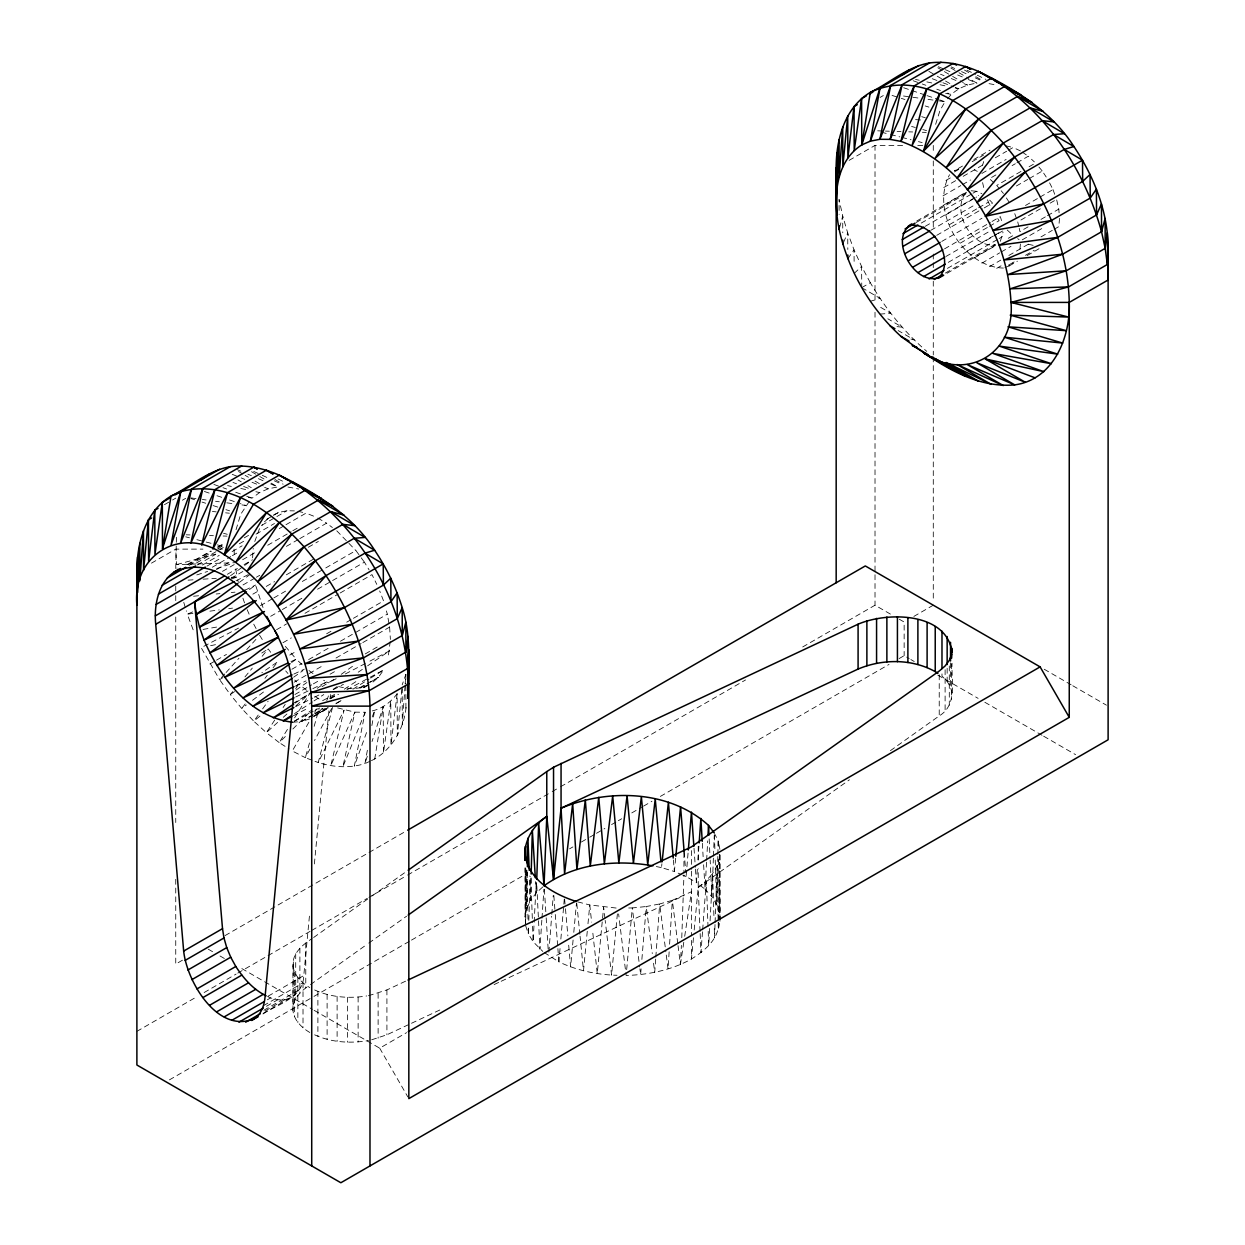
<?xml version="1.0" encoding="UTF-8"?>
<svg xmlns="http://www.w3.org/2000/svg" width="1245" height="1245" viewBox="0 0 1245 1245"><rect width="100%" height="100%" fill="white"/><g stroke="black" fill="none" stroke-linecap="round" stroke-linejoin="round"><path stroke-width="0.75" stroke-dasharray="5 3.75" d="M525.079 867.827L525.374 922.156M525.343 869.243L525.048 917.098L526.682 908.741L527.351 870.613M719.859 855.066L719.843 919.635M718.443 922.094C719.61 938.854 704.265 950.947 691.457 959.024C671.569 970.104 648.738 974.757 626.142 975.473L618.625 913.939M718.474 920.195L719.672 854.257M526.682 870.411L525.639 923.619L525.188 867.983M717.82 856.451L716.7 904.633L719.408 912.912L718.443 856.576M717.867 854.521L718.178 841.029L715.128 834.632M531.07 877.865L530.448 900.617L526.682 908.741L525.919 868.979M536.611 883.219L536.284 892.898L530.448 900.617L529.452 876.029M715.019 924.506L714.552 937.812L714.21 926.436M715.081 922.607L717.089 865.633L719.517 857.587L719.952 921.316L718.318 929.673L718.163 921.907M528.518 928.054L528.3 933.781L533.125 941.718L542.82 951.429M528.798 920.428L530.432 876.542M713.385 858.101L711.875 896.696L716.7 904.633L715.175 858.178M713.463 856.171L714.288 834.959M371.446 760.633C391.739 750.766 404.392 728.263 406.166 706.288M175.747 568.514L176.479 534.478M678.027 945.624L680.408 964.517L681.388 945.375M681.778 937.734L683.941 875.079M536.253 882.254L533.125 941.718L532.518 924.475M706.537 862.178L705.075 889.257L711.875 896.696L710.164 860.093M706.646 860.248L707.705 840.904M709.65 928.443L708.716 945.515L708.078 928.365M710.07 920.849L712.654 873.383L717.089 865.633L718.132 919.977M669.141 951.818L668.067 968.983L666.091 953.686M669.608 944.192L672.331 900.322L691.457 891.731L684.485 937.703M541.84 920.195L539.925 949.172L536.642 882.238M541.98 918.265L543.894 889.303M252.595 557.869L253.233 548.36M390.245 641.299L388.082 657.671M309.772 1032.478C301.71 1027.67 294.162 1020.402 292.949 1010.66L292.949 965.793C292.124 953.374 302.613 944.675 312.059 938.606M292.949 1010.66L293.369 959.693M697.324 869.29L696.422 882.487L705.075 889.257L703.596 864.357M697.978 859.875L699.021 844.795M890.408 750.657L939.228 715.906C957.747 704.794 951.242 680.922 952.051 663.289M405.03 685.979L402.291 724.372L402.182 686.726L397.295 735.421L397.124 693.761C390.385 702.927 380.379 710.024 368.925 711.502M405.17 684.065L405.854 674.463L402.182 684.843M655.679 959.055L654.714 972.345L653.251 961.062M655.819 957.156L659.679 903.963L672.331 900.322L677.794 943.741M702.507 931.82L700.966 952.643L700.157 933.454M702.662 929.922L706.32 880.697L712.654 873.383L713.992 918.857M548.874 952.16L551.644 916.289M551.8 914.39L553.247 895.513M641.097 968.859L640.63 974.524L639.914 968.828M641.875 959.413L646.248 906.531L659.679 903.963L665.842 951.771M695.473 869.166L696.422 882.487L686.104 876.542L688.158 851.907M560.032 948.565L558.896 961.887C577.011 970.477 597.024 974.819 617.038 975.271M560.857 939.041L564.281 899.061M1003.423 268.064C962.51 267.084 929.937 210.654 949.546 174.736M1019.951 249.047L1020.402 244.051M1059.542 218.295L1058.795 226.621L1053.939 229.422M626.671 969.684L632.304 907.932L646.248 906.531L652.287 953.545M573.089 940.006L570.615 966.883L568.56 943.648M573.789 932.318L576.435 903.512M262.991 1013.959C278.133 1003.89 303.329 997.914 303.78 975.582L309.632 913.986M314.378 863.937L329.178 708.016M330.096 698.383L330.454 694.539M617.38 913.908L611.575 975.162L605.179 920.382M693.465 937.734L691.457 959.024L691.457 937.874M694.196 929.984L698.227 887.389L698.227 868.699M587.266 931.307L583.5 970.82L580.061 936.209M587.982 923.774L589.772 904.959L576.606 901.598M675.662 858.194L674.385 871.531L681.077 874.395M673.389 859.984L674.385 871.531L661.5 867.609L661.904 863.765M397.124 693.761L390.977 744.992L390.774 701.075L383.413 752.929L383.227 706.646L372.022 741.538M1000.357 241.312L1003.034 232.13M680.408 964.517L684.19 939.617M374.698 759.154L383.227 706.646M367.368 750.284L364.956 763.574C348.678 768.803 330.89 767.153 315.001 761.364M371.866 725.586L374.636 710.381L372.006 717.587M236.036 529.716L240.674 514.341L249.545 501.035M935.633 124.329L939.944 110.618L945.002 101.701L939.601 99.88M337.644 707.923L354.872 712.156L365.127 712.233L354.296 766.157L367.415 730.177M254.774 541.513L259.302 529.172L262.384 524.783M839.597 227.664L842.709 216.054L839.083 199.465L839.114 214.389M309.491 742.923L305.336 757.676L313.398 760.742M314.16 726.333L319.342 707.891M982.601 165.118L983.706 161.554M367.306 756.229L364.956 763.574L369.827 761.364M326.797 700.624L329.334 693.294M293.369 1004.559C295.547 996.296 302.053 990.32 308.916 985.698M365.127 712.233L342.857 766.858L354.872 712.156L330.781 765.659L344.056 710.148L318.222 762.594L332.835 706.242L314.503 740.526M843.519 242.37L847.705 232.893L842.709 216.054L842.772 232.784M309.927 749.101L305.336 757.676L292.295 750.984L309.772 720.715M314.627 712.296L316.572 708.934M287.439 729.399L279.238 742.611L289.027 748.899M294.629 717.836L310.021 693.076L321.428 700.53M274.725 720.092L266.352 732.636L279.238 742.611L287.408 734.457M283.097 707.549L285.198 704.405M295.656 688.734L298.8 684.019L294.738 680.081M847.876 258.711L854.023 249.747L847.705 232.893L847.814 249.482M370.201 677.218L383.553 670.012L378.402 677.342L371.975 682.929M258.213 715.066L253.793 721.213L266.352 732.636L277.619 722.427M262.617 708.903L268.126 701.215M245.203 703.954L241.717 708.467L253.793 721.213L261.061 715.221M264.952 678.338L267.27 675.319M273.075 667.787L277.728 661.764L261.901 672.705M232.737 691.613L230.278 694.57L241.717 708.467L246.354 704.966M244.969 676.906L252.315 668.067M262.104 656.302L268.22 648.941L271.379 653.22M947.538 98.775C954.541 89.609 965.684 84.473 976.998 83.228L970.446 79.415M224.785 673.95L219.618 679.677L230.278 694.57L236.612 690.197M226.076 672.518L238.978 658.185M246.712 649.594L258.322 636.709M322.268 708.358L316.479 714.505L310.876 718.069M292.855 729.025L309.18 712.747M854.226 273.355L861.587 266.414L854.023 249.747L854.148 264.267M965.606 193.177C951.118 211.759 972.143 248.191 995.486 244.923M542.742 886.969L536.284 892.898L535.568 881.553M283.253 717.322L288.887 712.218M295.936 705.837L310.021 693.076M264.454 521.842L268.313 518.48M1004.902 267.519L1009.321 265.885L1014.146 261.87M700.079 931.54L698.227 887.389L706.32 880.697L708.016 926.451M295.905 686.415L298.8 684.019L308.62 691.94M252.517 700.312L264.843 690.991M249.482 589.57L255.536 585.025L263.8 609.894M239.398 582.364L250.167 574.381M248.3 497.455L252.081 498.109L259.614 492.538L268.22 488.803L277.728 486.951L271.177 483.138M291.548 662.573L296.232 659.165L303.266 665.733M230.558 575.704L243.086 566.599M244.642 565.463L252.47 559.783M293.602 677.249L302.955 670.588M313.647 937.485L370.356 897.131M371.928 896.011L406.586 871.344M310.487 984.577L367.197 944.224M368.769 943.103L406.586 916.211M698.227 887.389L849.448 779.79M322.035 686.664L334.905 678.805M341.255 674.308L355.51 664.176M295.968 690.103L306.892 682.525M333.115 689.325L337.815 686.119M358.218 672.207L366.077 666.869M367.633 665.795L389.607 650.824L367.477 662.387M295.221 703.067L307.764 694.632M317.179 688.298L326.579 681.964L329.972 683.334M329.987 698.554L336.352 694.383M344.32 689.185L358.653 679.832M294.551 713.587L312.417 701.947M314.036 700.888L323.778 694.539M222.871 677.622L219.618 679.677L201.176 647.711L238.511 628.118M261.73 653.049L268.22 648.941M294.287 721.213L312.277 709.883M330.267 698.554L336.804 694.43M352.911 689.185L369.034 679.085M370.652 678.089L383.553 670.012M313.024 714.537L301.477 721.555L292.653 722.24M314.674 713.525L322.922 708.514M327.886 707.658L316.479 714.505L328.244 707.814M360.474 688.096L368.629 683.209M370.247 682.229L378.402 677.342L356.288 689.559M314.471 716.015L327.793 708.187M164.465 504.661L170.939 500.926M172.557 499.992L175.794 498.124M182.424 500.21L185.661 498.327M880.075 97.421L883.312 95.554M151.47 563.145L175.747 549.123L202.935 549.123M849.121 160.356L875.017 145.4L904.15 145.4M187.155 564.592L210.592 551.053M217.299 547.193L223.991 543.318M188.011 564.716L211.448 551.193M218.155 547.318L224.847 543.458M266.71 519.289L271.737 516.379M273.402 515.414L278.429 512.52L286.941 510.73L294.38 510.886M189.1 565.354L210.872 552.78M217.564 548.921L224.256 545.045M196.523 562.942L218.295 550.368M219.96 549.403L223.322 547.473M261.824 525.234L275.223 517.5M276.904 516.535L286.941 510.73M197.348 564.95L215.758 554.305M244.222 537.871L249.249 534.976M202.468 565.059L219.213 555.394M239.305 543.8L245.996 539.925M256.05 534.136L274.46 523.491M206.966 566.117L222.046 557.418M232.084 551.613L242.137 545.808M212.304 567.238L230.73 556.608M232.41 555.644L239.102 551.768M279.285 528.58L284.311 525.67M285.992 524.705L306.083 513.111L316.277 517.22M216.397 569.619L229.796 561.9M222.497 571.362L234.216 564.592M242.588 559.752L255.988 552.017M267.706 545.248L291.159 531.724M292.824 530.744L299.531 526.884M227.353 574.287L237.406 568.483M244.098 564.607L250.79 560.748M231.134 578.271L242.853 571.502M286.397 546.368L298.115 539.599M299.78 538.634L326.579 523.165L332.399 527.538M962.478 166.052L954.37 170.721L960.268 168.542M973.808 159.5L989.993 150.163M954.401 171.919L960.875 168.184M972.205 161.648L983.534 155.111M242.993 584.963L254.711 578.194M256.392 577.229L259.738 575.299M308.309 547.255L318.346 541.451M945.951 180.416L950.807 177.615M943.741 187.544L956.689 180.074M963.163 176.339L983.986 164.324M995.315 157.773L1006.645 151.236M1008.263 150.303L1013.119 147.501L1020.698 151.018M252.844 594.161L259.536 590.286M266.243 586.426L274.616 581.586M286.334 574.817L314.798 558.382M942.994 195.87L960.798 185.598M962.416 184.649L970.524 179.98M981.854 173.444L1006.131 159.422M943.741 205.051L964.782 192.897M995.907 174.938L989.433 178.673L994.288 183.186M1012.092 165.601L1015.329 163.733M1016.947 162.799L1028.277 156.248L1034.346 161.881M916.787 220.972L966.743 192.135M916.227 222.482L966.167 193.644M921.253 223.073L971.318 194.158M972.983 193.193L976.313 191.279L981.854 193.629M260.454 605.646L272.173 598.876M273.853 597.911L285.572 591.142M302.317 581.477L324.089 568.903M325.77 567.938L355.899 550.539L360.163 556.344M925.237 226.31L978.523 195.543M945.951 214.747L976.718 196.99M1020.993 171.421L996.716 185.443L1000.077 189.458M1029.086 166.752L1033.941 163.951M930.778 230.341L974.057 205.347M270.647 616.306L280.701 610.501M282.366 609.536L304.138 596.962M317.537 589.227L330.921 581.493M332.602 580.528L364.411 562.164L369.142 569.945M949.546 224.567L977.06 208.693M978.679 207.744L988.39 202.141L987.192 198.873M1016.387 185.987L1027.716 179.451M1029.335 178.517L1042.283 171.032L1046.205 177.023M936.707 235.336L982.538 208.864M984.204 207.915L992.53 203.106L988.67 199.029M209.876 663.99L214.856 661.126M216.505 660.161L226.465 654.419M861.773 287.626L870.302 282.708C885.335 308.386 904.103 331.995 926.778 351.355M941.765 241.437L981.978 218.233M276.53 629.721L286.568 623.916M304.994 613.287L338.484 593.958M340.165 592.994L371.975 574.614L376.799 584.372M944.519 248.875L990.366 222.419M992.032 221.454L1000.357 216.646L1001.945 222.03M960.268 243.133L987.783 227.244M989.401 226.31L999.112 220.707L996.171 216.225M1025.475 205.487L1038.423 198.002M1040.042 197.068L1052.99 189.598L1048.165 180.011M945.873 256.517L989.168 231.523M282.957 642.731L291.33 637.907M966.976 251.163L992.887 236.208M994.506 235.274L1000.98 231.539M1040.4 208.771L1017.741 221.859L1018.846 226.699M1050.111 203.168L1054.966 200.367M948.27 262.353L996.56 234.48M998.225 233.515L1003.221 230.636M947.414 268.391L997.494 239.491M999.159 238.526L1002.49 236.597M945.406 273.044L995.362 244.207M947.009 273.309L995.284 245.436M974.275 257.917L995.315 245.779M1008.263 238.293L1013.119 235.492L1007.049 229.858M1028.043 226.87L1019.951 231.539L1019.219 228.317M1040.991 219.4L1045.847 216.599M1047.465 215.665L1058.795 209.113L1056.585 199.433M289.774 655.057L296.481 651.182M326.626 633.783L331.637 630.888M346.717 622.189L351.744 619.279M353.409 618.314L383.553 600.915L379.694 590.955M981.854 263.162L999.657 252.875M1001.276 251.941L1010.987 246.339M1041.738 228.582L1020.698 240.736L1017.663 238.635M291.875 669.265L301.912 663.476M308.62 659.601L330.392 647.042M340.43 641.237L387.319 614.158L385.903 609.194M989.433 266.679L1000.762 260.127M1008.855 255.458L1031.28 242.51M1040.991 236.908L1052.321 230.356M996.716 268.329L1003.19 264.594M1008.279 265.263L1014.768 261.512M1025.475 255.334L1034.19 250.307M1009.321 265.885L1017.414 261.201M1027.125 255.599L1041.691 247.195M294.162 682.198L307.562 674.463M309.242 673.498L324.307 664.799M336.025 658.029L361.143 643.525M362.824 642.56L389.607 627.091L387.319 614.158M294.94 694.508L311.686 684.843M313.351 683.878L320.058 680.003M330.096 674.199L336.804 670.339M365.267 653.905L380.332 645.206M292.886 703.487L307.453 695.083M314.409 716.108L327.575 708.529M335.792 703.783L342.375 700.001M363.758 687.676L368.691 684.828L363.571 687.722M182.47 960.191L175.747 964.066L175.747 878.752M225.049 935.602L406.539 830.82M136.888 1031.358L197.426 996.405M204.149 992.53L236.099 974.088M237.779 973.108L266.368 956.611M268.048 955.631L310.083 931.369M311.764 930.404L367.244 898.361M368.925 897.396L405.917 876.044M407.597 875.064L550.508 792.551M552.189 791.587L558.912 787.696M560.592 786.731L745.553 679.957M802.714 646.949L875.017 605.21L891.202 614.548M913.861 616.415L933.283 605.21M268.173 996.14L303.78 975.582M267.364 999.797L270.601 997.93L277.806 999.735L284.514 999.782L290.505 998.07M263.489 1005.649L302.333 983.208M266.477 1006.271L277.806 999.735M263.956 1010.209L299.563 989.65M265.092 1011.002L284.514 999.782M263.209 1013.352L295.579 994.662M169.398 1079.882L312.308 997.369M313.989 996.389L409.823 941.064M411.504 940.1L527.522 873.118M569.556 848.841L572.918 846.911M581.322 842.056L588.06 838.165M589.741 837.2L594.783 834.29M596.464 833.31L604.868 828.454M611.591 824.579L616.633 821.669M618.314 820.688L621.675 818.759M631.775 812.923L641.86 807.102M643.54 806.137L651.944 801.282M660.348 796.426L889.023 664.41M899.108 658.589L904.15 655.664L909.192 658.589M314.145 1010.333L379.694 1048.181L406.586 1032.65M336.664 703.02L341.706 700.157M313.382 714.957L301.477 721.555L309.476 718.956M315.094 714.007L325.303 708.358M330.127 698.818L338.484 694.321M346.826 689.823L368.536 678.12M294.365 721.322L313.164 711.284M314.876 710.366L318.3 708.545M333.349 689.683L343.464 684.314M331.746 681.062L336.85 678.4M345.363 673.95L365.781 663.274M293.462 715.688L308.9 707.72M322.611 700.639L334.609 694.445M235.99 580.855L249.794 573.836M295.579 706.678L312.744 698.103M314.456 697.231L321.319 693.807M273.9 514.761L278.429 512.52M245.078 590.192L255.536 585.025M368.956 684.423C359.727 689.683 348.367 689.248 338.407 686.446M295.719 696.998L311.157 689.481M312.868 688.641L326.579 681.964L323.638 680.268M295.765 685.793L306.021 680.906M293.836 674.09L304.325 669.172M368.427 995.735L386.915 989.931L406.243 980.873M371.664 1039.793L386.915 1034.782L409.761 1024.09M411.519 1023.265L441.399 1009.259M494.125 984.562L499.401 982.087M501.159 981.278L683.941 895.637M291.019 661.577L296.232 659.165L284.825 645.735M192.617 611.917L187.279 614.174L193.613 631.044M231.694 578.941L237.001 576.964L235.321 566.288M196.757 574.941L207.619 571.455M216.661 568.545L232.955 563.316M870.364 301.29L880.044 298.38L863.423 288.607M215.447 554.118L176.479 564.623L176.961 568.202M210.592 645.704L216.256 644.505M203.044 629.425L218.124 626.826M192.944 613.427L187.279 614.174L186.283 610.813M209.907 611.155L219.338 609.894M228.753 608.618L232.535 608.12M314.643 989.962C330.765 997.401 349.3 998.723 366.715 995.953M314.643 1034.813C331.31 1042.532 350.483 1043.59 368.427 1040.587M193.582 596.231L199.231 595.686M216.179 594.005L219.945 593.632M231.259 592.527L235.025 592.153M879.873 314.113L890.704 313.273L878.192 305.897M188.073 580.154L193.722 579.781M203.122 579.174L216.303 578.318M231.352 577.338L237.001 576.964L238.371 582.458M195.901 563.985L176.479 564.623L175.747 549.123M197.846 563.923L234.76 562.74M628.709 907.994L632.304 907.932L639.681 966.914M917.752 145.4L923.572 145.4M218.482 549.123L222.357 549.123M877.694 130.818L883.514 131.021M885.46 131.083L889.35 131.207M897.116 131.456L901.006 131.581M908.772 131.845L912.663 131.97M922.374 132.281L926.264 132.406M186.19 534.805L190.08 534.93M209.502 535.552L213.393 535.692M223.104 536.004L226.995 536.128M915.573 119.629L923.09 120.127M616.135 908.041L589.772 904.959L591.64 922.109M971.162 190.765L976.313 191.279M212.413 511.493L216.179 511.866M225.61 512.831L229.376 513.205M896.991 326.626L902.143 327.17L887.825 318.782M903.528 96.005L911.06 97.048M912.943 97.297L920.491 98.339M928.023 99.367L937.454 100.674M939.337 100.923L945.002 101.701M191.061 497.922L200.476 499.214M202.359 499.463L206.141 499.992M215.556 501.284L219.338 501.797M226.87 502.84L232.535 503.603M241.95 504.91L245.732 505.423L240.332 503.603M945.686 93.391L951.351 94.387L947.71 93.095M989.044 83.648L996.265 84.987M287.968 487.028L298.8 489.036M656.333 866.567L661.5 867.609M915.526 79.447L919.292 80.256M926.84 81.89L932.489 83.104M940.037 84.738L947.569 86.372M955.117 88.006L958.883 88.815L955.553 86.87M227.57 485.612L231.337 486.421M240.767 488.46L248.3 490.094M255.847 491.728L259.614 492.538M297.882 511.29L306.083 513.111M1005.836 145.852L1013.119 147.501M1028.277 244.238L1035.56 245.903M881.32 132.172L888.743 134.071M890.595 134.538L899.87 136.903M901.738 137.37L911.013 139.736M918.436 141.634L922.156 142.568M185.754 536.844L189.473 537.793M196.897 539.676L204.32 541.575M206.172 542.042L215.447 544.407M217.315 544.874L224.738 546.757M910.904 339.029L914.219 339.916L898.159 330.563M911.589 126.461L915.34 127.488M922.81 129.558L926.56 130.6M223.54 533.28L227.29 534.307M921.673 116.672L925.331 117.746M892.074 95.429L899.435 97.764M901.287 98.355L904.959 99.522M925.206 105.949L928.894 107.117M190.967 498.576L194.656 499.743M202.017 502.077L205.69 503.245M213.051 505.579L218.575 507.337M225.936 509.672L229.625 510.839M903.668 87.757L925.222 95.04M927.027 95.632L937.812 99.273M204.398 491.479L209.782 493.3M216.972 495.728L222.357 497.533M229.547 499.961L238.542 502.996M913.161 80.738L920.444 83.337M922.265 83.991L925.891 85.282M936.8 89.189L940.442 90.496M213.891 484.445L221.174 487.06M222.995 487.698L226.621 489.005M235.71 492.257L244.814 495.51M246.619 496.164L252.081 498.109M932.24 78.715L941.127 82.077M942.901 82.761L953.561 86.792M955.335 87.477L958.883 88.815M232.971 482.438L236.519 483.776M243.631 486.468L248.953 488.491M940.489 74.218L944.083 75.665M951.289 78.559L956.689 80.738M963.879 83.633L967.489 85.08L962.541 82.186M232.224 474.314L239.413 477.208M241.219 477.94L244.814 479.387M252.019 482.282L257.419 484.445M264.609 487.355L268.22 488.803L264.92 486.873M682.758 875.111L686.104 876.542M938.341 66.701L943.617 68.957M945.36 69.704L950.635 71.961M957.67 74.965L966.447 78.715M968.205 79.478L976.998 83.228M237.313 469.676L240.83 471.17M247.848 474.174L251.365 475.683M258.4 478.687L263.66 480.944M270.694 483.947L277.728 486.951M951.273 66.934L954.697 68.491M961.545 71.603L968.408 74.731M975.255 77.844L982.103 80.972M253.715 471.435L260.563 474.547M262.275 475.325L267.41 477.675M274.274 480.788L281.121 483.916M974.275 169.927L977.294 171.328M267.628 996.514L270.601 997.93M966.914 70.171L975.566 74.389M977.294 75.229L985.962 79.431M278.024 478.936L284.949 482.313M1044.228 669.25L1071.12 684.781M1072.801 685.762L1106.431 705.168M899.295 619.216L904.15 622.033L904.15 655.664M910.873 659.554L914.235 661.5M937.765 675.086L978.119 698.367M984.842 702.258L1041.987 735.25M1043.668 736.215L1075.602 754.657M317.74 518.06L326.579 523.165M208.242 949.188L213.284 952.098M220.007 955.973L226.73 959.864M241.857 968.594L312.464 1009.353M964.455 70.062L969.341 72.91M975.847 76.692L982.367 80.474M274.958 479.465L283.097 484.196M950.807 67.977L957.358 71.79M958.992 72.739L968.812 78.466M937.796 67.759L942.745 70.638M944.395 71.603L950.993 75.447M952.643 76.412L960.891 81.221M928.894 71.354L935.555 75.229M937.22 76.194L943.897 80.085M945.562 81.049L953.888 85.905M251.537 471.699L258.089 475.512M259.723 476.462L264.625 479.325M238.526 471.481L243.475 474.361M245.125 475.325L248.424 477.255M255.023 481.099L263.271 485.908M237.951 479.916L241.281 481.862M247.957 485.737L251.288 487.682M1022.207 152.061L1028.277 156.248M292.949 965.793C294.162 975.535 301.71 982.819 309.772 987.612M308.993 670.541L313.367 673.825M544.252 952.549L558.896 961.887L557.885 948.612M336.772 530.821L355.899 550.539M952.051 693.2L950.542 687.162L947.149 681.388L941.983 676.066L941.983 670.448M285.696 670.915L287.968 673.529M1038.921 167.017L1042.283 171.032M1001.198 190.781L1003.423 193.457M361.221 557.807L364.411 562.164M1006.38 197.955L1009.321 202.437M259.614 635.277L263.442 641.346M379.694 1048.181L407.862 1096.954M870.302 282.708L861.587 266.414L861.758 285.696M253.747 624.165L256.268 628.927M988.39 202.141L990.008 205.347M247.132 609.614L249.249 614.485M1052.99 189.598L1055.993 197.784M1014.753 213.658L1016.543 218.575M242.915 598.16L244.596 603.078M525.592 925.517L528.3 933.781L528.191 928.023M183.778 602.393L185.785 609.132M982.601 182.626L984.064 189.084M719.906 849.277L718.178 841.029L718.303 848.81M604.961 918.499L603.638 907.154L597.258 973.59L592.48 929.75M576.793 903.528L579.859 934.279M564.607 899.092L565.292 906.842M565.479 908.772L567.876 935.898M1058.795 209.113L1059.09 212.786M684.159 852L685.808 872.761M553.838 895.529L555.13 912.585M555.286 914.484L557.729 946.714M694.01 848.25L695.348 867.267M544.392 889.257L546.073 915.931M546.181 917.83L548.345 952.129M389.607 627.091L390.385 639.401M702.336 843.301L703.129 856.7M234.013 549.123L234.48 557.635M709.168 838.912L710.07 858.178M530.915 878.488L532.455 922.561M714.428 834.959L714.926 850.444M526.977 870.488L528.02 920.351M719.921 854.973L719.952 921.316M405.854 674.463L405.87 683.832M405.87 685.715L405.917 711.953M951.631 663.772L951.631 699.285M950.542 662.854L950.542 687.162M949.297 665.982L949.297 705.23M947.149 668.3L947.149 681.388M945.111 669.717L945.111 710.833M939.228 674.79L939.228 715.906M933.283 145.4L933.283 153.166M933.283 160.932L933.283 230.776M933.283 254.058L933.283 267.628M933.283 281.214L933.283 354.934M933.283 356.879L933.283 601.319M875.017 145.4L875.017 302.551M875.017 312.246L875.017 605.21M698.227 846.273L698.227 861.229M691.457 850.615L691.457 869.306M691.457 871.173L691.457 935.944M683.941 852.654L683.941 873.212M386.915 989.931L386.915 1034.782M378.122 993.323L378.122 1038.174M358.124 997.089L358.124 1041.94M347.573 997.323L347.573 1042.189M337.115 996.451L337.115 1041.318M327.108 994.49L327.108 1039.357M317.895 991.518L317.895 1036.369M305.772 943.087L305.772 987.939M303.017 982.928L303.017 1027.779M299.889 948.145L299.889 993.012M297.851 977.605L297.851 1022.472M295.703 953.748L295.703 998.614M294.458 971.831L294.458 1016.683M175.747 585.959L175.747 593.725M175.747 595.655L175.747 601.475M175.747 616.991L175.747 822.525"/><path stroke-width="1.5" d="M525.079 860.248C522.775 842.663 532.3 826.026 546.773 816.455L546.773 771.589L553.543 767.247L858.085 624.196C887.156 611.653 946.465 611.949 952.051 652.069M525.39 859.657L525.483 846.258L525.732 859.517M151.672 517.967L148.435 519.834L143.548 570.412L143.44 530.884L139.876 580.792L139.814 543.302L137.65 592.449L137.635 556.904L136.888 605.194C132.281 553.838 182.128 525.063 224.302 554.725L253.435 504.272L292.295 481.831C363.82 527.398 412.344 612.867 408.095 698.352C408.282 668.067 411.721 636.942 402.182 607.591C395.941 587.22 386.526 567.907 374.636 550.243C352.242 515.056 315.888 492.973 279.238 475.154C263.909 468.478 247.055 464.463 230.278 466.673C208.102 470.454 190.765 486.499 171.032 496.101C145.323 511.446 136.841 543.396 136.888 571.548L136.888 1065.004L340.85 1182.75L1108.112 739.779L1108.112 246.339C1107.49 210.498 1093.624 176.027 1073.906 146.521C1051.511 111.334 1015.157 89.251 978.508 71.432C963.179 64.756 946.325 60.74 929.548 62.95C907.372 66.732 890.035 82.777 870.302 92.379C844.592 107.724 836.111 139.673 836.173 167.842L836.173 582.769M527.413 866.8L527.911 838.212L529.218 870.364M531.164 874.068L532.346 830.462L535.334 877.756M536.751 879.343L538.68 823.147L544.034 885.771C575.05 863.454 616.088 859.237 652.894 865.866M544.034 885.771L546.773 816.455L408.158 915.091M931.571 356.646L965.762 376.379L923.572 352.88C965.762 382.557 1015.593 353.782 1010.987 302.41L1068.521 286.91L1107.365 264.485L1105.186 248.346L1107.35 232.737L1108.112 279.985L1069.253 302.41C1070.653 337.208 1053.332 379.709 1014.722 384.876C971.645 388.689 933.983 360.35 900.944 336.368C870.022 308.169 848.094 270.212 839.146 229.313C833.325 200.429 834.103 162.55 861.773 144.887L870.302 92.379C919.401 68.553 971.598 107.63 1003.283 143.066C1041.225 187.264 1067.977 243.491 1069.253 302.41L1069.253 717.353L408.827 1098.635L408.827 650.061L408.095 668.207L369.251 690.633L311.717 706.133L311.717 1165.927M1107.365 264.485L1108.112 246.339M407.753 670.355L408.827 650.061M836.92 188.742L839.083 139.58L839.146 177.07L842.709 127.161L842.818 166.69L847.705 116.112L847.876 157.773L854.023 106.556L857.26 104.673M708.016 835.099L708.545 825.419C669.514 789.797 607.965 788.552 561.059 808.207L553.543 879.406L546.773 816.455M258.135 1016.76C220.225 1038.003 187.015 983.114 183.669 951.087L155.718 624.29C153.586 603.311 159.298 577.758 180.447 568.451M699.161 842.912L700.857 818.401L702.227 841.387M951.631 658.169L952.051 648.334M688.314 850.008L691.457 812.114L693.87 846.351M675.833 856.28L680.564 806.682L684.159 852M662.107 861.836L668.394 802.247L673.218 858.07M157.99 508.396L154.753 510.263L148.606 561.495L148.435 519.834M943.679 275.223C917.985 292.513 886.3 239.289 911.791 223.851M408.827 683.707L369.983 706.133L311.717 706.133L310.97 692.516L367.057 674.494L405.917 652.069L408.08 636.444L408.095 698.352M170.409 497.658L162.317 502.326L154.956 554.181L154.753 510.263M866.442 95.803L861.587 98.604L854.226 150.458L854.023 106.556M162.317 502.326L162.504 548.609L171.032 496.101L180.774 491.682L219.618 469.24M369.983 1165.927L369.983 706.133C368.707 647.213 341.955 590.97 304.013 546.788C273.698 513.345 228.675 478.469 180.774 491.682L171.094 544.874L191.434 489.098L230.278 466.673M918.888 65.518L880.044 87.959L870.364 141.152L861.773 144.887L861.587 98.604M191.434 489.098L180.603 543.022L202.873 488.398L241.717 465.972M890.704 85.376L879.873 139.3L870.364 141.152L890.704 85.376L929.548 62.95M202.873 488.398L190.858 543.1L214.949 489.596L253.793 467.171L257.264 468.851M902.143 84.676L890.128 139.378L879.873 139.3L902.143 84.676L940.987 62.25M214.949 489.596L201.674 545.108L227.508 492.662L266.352 470.237L273.075 473.738M956.533 65.129L953.063 63.448L914.219 85.874L900.944 141.385C966.089 164.745 1007.625 235.165 1010.987 302.41L1068.521 317.055L1010.24 315.156L1066.327 330.672L1007.999 326.812L1062.716 343.075L1004.326 337.193L1057.721 354.14L999.268 346.11L1051.387 363.696L992.919 353.424L1043.824 371.632L985.386 358.996L1025.382 382.293L976.78 362.746L1014.722 384.876L967.272 364.583L1003.283 385.561L957.032 364.505L991.207 384.363L946.2 362.497L978.648 381.297L934.979 358.591M227.508 492.662L212.895 549.014L240.394 497.58L279.238 475.154L321.428 498.654L310.021 492.942M970.664 69.144L965.622 66.514L926.778 88.955L912.165 145.291L939.664 93.857L978.508 71.432L1020.698 94.947L1010.909 90.029M369.251 690.633L310.97 692.516L308.729 678.292L363.447 657.905L402.291 635.479L405.854 622.22L405.917 652.069M1105.186 248.346L1101.56 231.757L1105.124 218.498L1105.186 248.346L1066.327 270.772L1010.24 288.809L1068.521 286.91M367.057 674.494L308.729 678.292C297.508 628.678 268.048 581.726 224.302 554.725L240.394 497.58M1020.698 94.947L1004.606 86.496L965.762 108.922L923.572 151.018L939.664 93.857M162.504 548.609L180.774 491.682M861.773 144.887L880.044 87.959M951.631 654.434L949.297 660.379L945.111 665.982L939.228 671.039L691.457 846.88L408.002 980.048M363.447 657.905L305.056 663.663L358.451 641.082L397.295 618.64L402.182 607.591L402.291 635.479M1062.716 254.182L1004.326 259.94L1057.721 237.359L1096.565 214.934L1101.451 203.869L1101.56 231.757L1062.716 254.182L1007.999 274.569L1066.327 270.772M914.219 85.874L890.128 139.378L900.944 141.385L926.778 88.955M923.572 151.018L952.705 100.549L991.565 78.124C1046.796 111.925 1084.535 170.02 1101.56 231.757M321.428 498.654L305.336 490.219L266.492 512.644L235.71 562.18L279.378 522.62L318.222 500.179L332.835 506.108L303.531 489.192M965.762 108.922L934.979 158.457L978.648 118.898L1017.492 96.456L1032.105 102.386L1001.182 84.535M279.378 522.62L246.93 571.237L291.937 534.043L330.781 511.617L344.056 515.165L318.222 500.179M978.648 118.898L946.2 167.515L991.207 130.32L1030.051 107.895L1043.326 111.443L1017.492 96.456M358.451 641.082L299.998 648.91L352.117 624.212L390.977 601.786L397.124 592.822L397.295 618.64M1057.721 237.359L999.268 245.187L1051.387 220.489L1090.246 198.064L1096.394 189.115L1096.565 214.934M291.937 534.043L257.762 581.726L304.013 546.788L342.857 524.363L354.872 525.655L330.781 511.617M991.207 130.32L957.032 178.004L1003.283 143.066L1042.127 120.64L1054.141 121.932L1030.051 107.895M304.013 546.788L268.002 593.491L315.452 560.686L354.296 538.26L365.127 537.42L342.857 524.363M1003.283 143.066L967.272 189.769L1014.722 156.979L1053.566 134.538L1064.397 133.697L1042.127 120.64M315.452 560.686L277.51 606.315L326.112 575.579L364.956 553.154L374.636 550.243L354.296 538.26M1014.722 156.979L976.78 202.593L1025.382 171.857L1064.226 149.431L1073.906 146.521L1053.566 134.538M390.977 601.786L390.774 578.178L383.413 585.119L344.554 607.544L286.117 619.979L326.112 575.579M1090.246 198.064L1090.044 174.471L1082.683 181.397L1043.824 203.822L985.386 216.256L1025.382 171.857M224.302 554.725L266.492 512.644M938.683 278.117C955.849 260.034 932.707 219.96 908.461 225.781M256.221 600.588L204.04 640.101C220.085 677.358 249.529 717.104 292.653 722.24M266.866 616.431L270.881 624.57L216.817 665.468L278.429 637.02C259.614 602.378 218.669 550.866 173.755 572.327M246.448 591.842L199.511 627.138L204.04 640.101L264.454 611.544L209.829 652.925L270.881 624.57M278.429 637.02L224.816 677.296L285.214 649.439M237.857 583.5L196.336 614.299L199.511 627.138L254.167 600.744M283.907 650.902L233.655 688.174L287.548 663.196M289.992 663.725L243.117 697.869L292.093 674.914M155.718 624.29L194.562 601.864L229.002 576.84M201.176 479.901L209.876 473.676M901.894 75.136L909.146 69.953M292.03 678.369L253.031 706.148L294.053 686.602M408.158 870.224L546.773 771.589M292.84 692.267L263.146 712.856L294.007 697.838M293.649 704.125L273.277 717.836L293.867 707.533M251.661 1020.495C260.127 1016.325 264.018 1006.94 264.936 998.008L292.886 703.487C294.816 678.058 286.708 652.909 274.849 630.686M291.299 715.704L283.175 720.995L291.75 716.56M175.265 494.856L178.502 492.989M869.679 93.935L872.916 92.068M167.328 577.913L185.754 567.284M162.177 585.243L195.667 565.915M158.411 594.145L205.3 567.082M156.123 604.432L214.731 570.599M155.345 615.855L224.007 576.217M905.068 228.924L915.059 223.151M902.936 233.64L917.923 224.987M902.205 239.6L923.852 227.104M902.936 246.417L929.579 231.041M905.068 253.591L935.042 236.301M286.117 619.979L383.227 563.907L364.956 553.154M908.461 260.672L940.1 242.401M985.386 216.256L1082.496 160.185L1064.226 149.431M912.896 267.146L942.854 249.84M918.047 272.577L944.69 257.201M923.572 276.608L945.22 264.127M929.112 278.973L944.083 270.321M934.264 279.471L942.589 274.678M183.669 951.087L222.513 928.661L194.562 601.864L234.262 581.726M407.644 830.182L865.306 565.946L1040.12 666.884L1069.253 717.353M185.116 960.409L223.975 937.967L222.513 928.661M187.886 970.026L226.73 947.601L223.975 937.967M191.87 979.644L230.73 957.203L226.73 947.601M196.959 988.919L235.803 966.493C243.491 978.321 253.233 989.573 266.134 995.813M202.951 997.556L241.795 975.115M209.658 1005.244L248.502 982.819M216.848 1011.749L255.707 989.324M224.302 1016.838L263.146 994.413M231.757 1020.355L264.127 1001.665M238.962 1022.161L263.24 1008.139M245.67 1022.207L260.236 1013.803M408.267 1031.685L1040.12 666.884M1043.824 203.822L992.919 230.543L1051.387 220.489M344.554 607.544L293.649 634.25L352.117 624.212M245.078 590.192L196.336 614.299L194.562 601.864M660.971 861.882L655.228 798.885L647.742 864.824L641.362 796.691L633.425 863.267L627.075 795.679L618.858 862.941L612.696 795.913L604.37 863.89L598.752 797.314L590.286 866.069L585.321 799.881L576.933 869.43L572.669 803.523L564.592 873.912L561.059 808.207L858.085 669.063C883.281 658.403 914.375 658.605 937.936 673.249M1010.987 302.41L1069.253 302.41M576.606 901.598C554.243 894.486 528.487 880.184 525.094 854.568L525.125 860.311M985.386 358.996L1035.124 377.858M917.036 347.402L912.165 345.425L928.334 354.778M303.298 489.441L306.659 491.184M923.572 352.88L952.705 369.703M978.508 71.432L991.471 78.917M994.708 80.785L997.945 82.668M965.622 66.514L970.493 69.331M900.944 336.368L909.021 341.052M279.238 475.154L287.346 479.823M290.583 481.706L300.294 487.324M266.352 470.237L272.842 474.003M253.793 467.171L257.046 469.054M890.128 325.879L894.937 328.696M714.365 833.029L708.545 825.419L708.996 835.053M230.73 957.203L235.803 966.493M836.173 167.842L836.173 201.472L836.905 153.197L836.92 215.089M1082.496 160.185L1082.683 181.397M383.227 563.907L383.413 585.119M847.845 255.023L847.876 258.711M842.803 240.223L842.818 243.942M839.13 225.594L839.146 229.313M950.542 642.296L950.542 660.986M947.149 636.522L947.149 664.565M941.983 631.199L941.983 668.581M935.228 626.515L935.228 671.366M927.105 622.609L927.105 667.476M917.892 619.636L917.892 664.488M907.885 617.676L907.885 662.527M897.427 616.804L897.427 661.655M886.876 617.038L886.876 661.904M876.573 618.391L876.573 663.258M866.878 620.804L866.878 665.67M858.085 624.196L858.085 669.063M561.059 763.341L561.059 808.207M553.543 767.247L553.543 879.406"/></g></svg>
